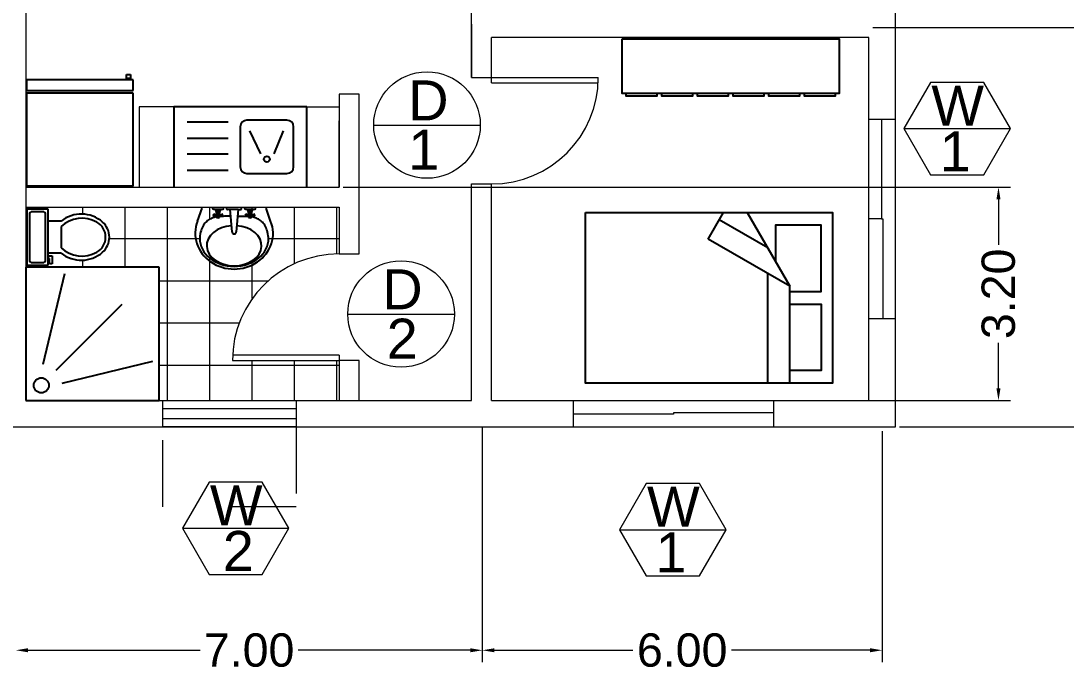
# Model space of a CAD drawing. Header units: millimetres. Extents: x 2391 to 3323, y 1596 to 2537.
# Drawn here: x 2878.24 to 2893.93, y 2466.11 to 2475.82 of the extents above; entities that cross this region are included whole.
import ezdxf

# ---------------------------------------------------------------- set-up
doc = ezdxf.new("R2010")
doc.units = ezdxf.units.MM
doc.linetypes.add('JIS_02_1.0', pattern=[2, 1, -1])
for name, color, linetype in [('BATH', 171, 'Continuous'), ('dimensions', 203, 'Continuous'), ('doors', 31, 'Continuous'), ('doors and windows schedule', 11, 'Continuous'), ('exterior wall', 140, 'Continuous'), ('furnitures', 40, 'Continuous'), ('interior wall', 191, 'Continuous'), ('windows', 241, 'Continuous')]:
    doc.layers.add(name, color=color, linetype=linetype)
doc.styles.get("Standard").update_dxf_attribs({"font": 'arial.ttf'})

msp = doc.modelspace()

# ---------------------------------------------------------------- linework, layer by layer
at = {"color": 0, "linetype": 'ByBlock'}
for p, q in [((2879.827, 2475.014), (2879.887, 2475.014)), ((2879.827, 2474.954), (2879.827, 2475.014)), ((2879.887, 2475.014), (2879.887, 2474.954)), ((2878.327, 2474.934), (2878.327, 2474.774)), ((2879.927, 2474.934), (2878.327, 2474.934)), ((2879.887, 2474.954), (2879.827, 2474.954)), ((2879.927, 2474.774), (2879.927, 2474.934)), ((2878.327, 2474.774), (2879.927, 2474.774)), ((2878.327, 2474.734), (2878.327, 2473.334)), ((2879.927, 2474.734), (2878.327, 2474.734)), ((2879.927, 2473.334), (2879.927, 2474.734)), ((2880.534, 2474.526), (2880.534, 2473.326)), ((2882.534, 2474.526), (2880.534, 2474.526)), ((2882.534, 2473.326), (2882.534, 2474.526)), ((2881.35, 2474.296), (2880.734, 2474.296)), ((2881.534, 2474.226), (2881.534, 2473.626)), ((2882.234, 2474.326), (2881.634, 2474.326)), ((2882.334, 2473.626), (2882.334, 2474.226)), ((2881.843, 2473.823), (2881.675, 2474.168)), ((2882.04, 2473.823), (2882.182, 2474.168)), ((2881.35, 2474.051), (2880.734, 2474.051)), ((2881.35, 2473.815), (2880.734, 2473.815)), ((2881.35, 2473.569), (2880.734, 2473.569)), ((2881.634, 2473.526), (2882.234, 2473.526)), ((2879.927, 2473.334), (2878.327, 2473.334)), ((2878.33, 2472.989), (2878.33, 2472.149)), ((2878.65, 2472.989), (2878.33, 2472.989)), ((2878.65, 2472.149), (2878.65, 2472.989)), ((2880.893, 2472.811), (2880.959, 2473.007)), ((2881.105, 2473.007), (2881.122, 2472.995)), ((2881.122, 2472.995), (2881.138, 2472.989)), ((2881.138, 2472.989), (2881.258, 2472.989)), ((2881.151, 2472.984), (2881.138, 2472.989)), ((2881.162, 2472.975), (2881.151, 2472.984)), ((2881.17, 2472.964), (2881.162, 2472.975)), ((2881.228, 2472.967), (2881.168, 2472.967)), ((2881.175, 2472.951), (2881.17, 2472.964)), ((2881.226, 2472.962), (2881.222, 2472.95)), ((2881.232, 2472.972), (2881.226, 2472.962)), ((2881.242, 2472.981), (2881.232, 2472.972)), ((2881.253, 2472.987), (2881.242, 2472.981)), ((2881.266, 2472.989), (2881.253, 2472.987)), ((2881.258, 2472.989), (2881.27, 2472.99)), ((2881.27, 2472.99), (2881.28, 2472.996)), ((2881.28, 2472.996), (2881.291, 2473.007)), ((2881.321, 2473.007), (2881.321, 2472.999)), ((2881.321, 2472.999), (2881.324, 2472.993)), ((2881.324, 2472.993), (2881.329, 2472.987)), ((2881.329, 2472.987), (2881.336, 2472.985)), ((2881.336, 2472.985), (2881.343, 2472.984)), ((2881.381, 2472.984), (2881.343, 2472.984)), ((2881.501, 2472.984), (2881.381, 2472.984)), ((2881.411, 2472.647), (2881.381, 2472.984)), ((2881.501, 2472.984), (2881.471, 2472.647)), ((2881.501, 2472.984), (2881.531, 2472.984)), ((2881.531, 2472.984), (2881.538, 2472.984)), ((2881.538, 2472.984), (2881.545, 2472.987)), ((2881.545, 2472.987), (2881.551, 2472.992)), ((2881.551, 2472.992), (2881.554, 2472.999)), ((2881.554, 2472.999), (2881.553, 2473.007)), ((2881.585, 2473.007), (2881.603, 2472.995)), ((2881.603, 2472.995), (2881.618, 2472.989)), ((2881.618, 2472.989), (2881.738, 2472.989)), ((2881.631, 2472.984), (2881.618, 2472.989)), ((2881.642, 2472.975), (2881.631, 2472.984)), ((2881.65, 2472.964), (2881.642, 2472.975)), ((2881.708, 2472.967), (2881.648, 2472.967)), ((2881.655, 2472.951), (2881.65, 2472.964)), ((2881.706, 2472.962), (2881.702, 2472.95)), ((2881.713, 2472.972), (2881.706, 2472.962)), ((2881.722, 2472.981), (2881.713, 2472.972)), ((2881.734, 2472.987), (2881.722, 2472.981)), ((2881.746, 2472.989), (2881.734, 2472.987)), ((2881.738, 2472.989), (2881.75, 2472.99)), ((2881.75, 2472.99), (2881.761, 2472.996)), ((2881.761, 2472.996), (2881.771, 2473.007)), ((2881.989, 2472.811), (2881.923, 2473.007)), ((2878.37, 2472.909), (2878.37, 2472.229)), ((2878.57, 2472.949), (2878.41, 2472.949)), ((2878.61, 2472.229), (2878.61, 2472.909)), ((2878.844, 2472.809), (2878.65, 2472.809)), ((2881.029, 2472.807), (2881.016, 2472.795)), ((2881.043, 2472.818), (2881.029, 2472.807)), ((2881.058, 2472.829), (2881.043, 2472.818)), ((2881.073, 2472.838), (2881.058, 2472.829)), ((2881.058, 2472.829), (2881.058, 2472.829)), ((2881.089, 2472.846), (2881.073, 2472.838)), ((2881.106, 2472.853), (2881.089, 2472.846)), ((2881.123, 2472.859), (2881.106, 2472.853)), ((2881.125, 2472.907), (2881.123, 2472.899)), ((2881.123, 2472.899), (2881.125, 2472.892)), ((2881.14, 2472.865), (2881.123, 2472.859)), ((2881.131, 2472.912), (2881.125, 2472.907)), ((2881.125, 2472.892), (2881.131, 2472.886)), ((2881.138, 2472.914), (2881.131, 2472.912)), ((2881.131, 2472.886), (2881.138, 2472.884)), ((2881.146, 2472.912), (2881.138, 2472.914)), ((2881.138, 2472.884), (2881.146, 2472.886)), ((2881.157, 2472.869), (2881.14, 2472.865)), ((2881.151, 2472.907), (2881.146, 2472.912)), ((2881.146, 2472.886), (2881.151, 2472.892)), ((2881.169, 2472.907), (2881.151, 2472.907)), ((2881.153, 2472.899), (2881.151, 2472.907)), ((2881.151, 2472.892), (2881.153, 2472.899)), ((2881.169, 2472.892), (2881.151, 2472.892)), ((2881.175, 2472.873), (2881.157, 2472.869)), ((2881.17, 2472.915), (2881.168, 2472.899)), ((2881.168, 2472.899), (2881.17, 2472.884)), ((2881.176, 2472.929), (2881.17, 2472.915)), ((2881.17, 2472.884), (2881.176, 2472.869)), ((2881.176, 2472.937), (2881.175, 2472.951)), ((2881.221, 2472.937), (2881.176, 2472.937)), ((2881.176, 2472.937), (2881.176, 2472.929)), ((2881.176, 2472.929), (2881.221, 2472.929)), ((2881.176, 2472.869), (2881.186, 2472.864)), ((2881.185, 2472.907), (2881.183, 2472.899)), ((2881.183, 2472.899), (2881.185, 2472.892)), ((2881.191, 2472.912), (2881.185, 2472.907)), ((2881.185, 2472.892), (2881.191, 2472.886)), ((2881.186, 2472.864), (2881.198, 2472.862)), ((2881.198, 2472.914), (2881.191, 2472.912)), ((2881.191, 2472.886), (2881.198, 2472.884)), ((2881.206, 2472.912), (2881.198, 2472.914)), ((2881.198, 2472.884), (2881.206, 2472.886)), ((2881.198, 2472.862), (2881.21, 2472.864)), ((2881.211, 2472.907), (2881.206, 2472.912)), ((2881.206, 2472.886), (2881.211, 2472.892)), ((2881.21, 2472.864), (2881.221, 2472.869)), ((2881.213, 2472.899), (2881.211, 2472.907)), ((2881.211, 2472.892), (2881.213, 2472.899)), ((2881.222, 2472.95), (2881.221, 2472.937)), ((2881.221, 2472.929), (2881.221, 2472.937)), ((2881.226, 2472.915), (2881.221, 2472.929)), ((2881.221, 2472.869), (2881.226, 2472.884)), ((2881.227, 2472.88), (2881.225, 2472.88)), ((2881.228, 2472.899), (2881.226, 2472.915)), ((2881.226, 2472.884), (2881.228, 2472.899)), ((2881.244, 2472.881), (2881.227, 2472.88)), ((2881.228, 2472.907), (2881.245, 2472.907)), ((2881.245, 2472.892), (2881.228, 2472.892)), ((2881.245, 2472.907), (2881.243, 2472.899)), ((2881.243, 2472.899), (2881.245, 2472.892)), ((2881.261, 2472.882), (2881.244, 2472.881)), ((2881.251, 2472.912), (2881.245, 2472.907)), ((2881.245, 2472.892), (2881.251, 2472.886)), ((2881.258, 2472.914), (2881.251, 2472.912)), ((2881.251, 2472.886), (2881.258, 2472.884)), ((2881.266, 2472.912), (2881.258, 2472.914)), ((2881.258, 2472.884), (2881.266, 2472.886)), ((2881.278, 2472.882), (2881.261, 2472.882)), ((2881.271, 2472.907), (2881.266, 2472.912)), ((2881.266, 2472.886), (2881.271, 2472.892)), ((2881.273, 2472.899), (2881.271, 2472.907)), ((2881.271, 2472.892), (2881.273, 2472.899)), ((2881.294, 2472.883), (2881.278, 2472.882)), ((2881.311, 2472.883), (2881.294, 2472.883)), ((2881.326, 2472.883), (2881.311, 2472.883)), ((2881.326, 2472.883), (2881.326, 2472.883)), ((2881.341, 2472.883), (2881.326, 2472.883)), ((2881.356, 2472.883), (2881.341, 2472.883)), ((2881.371, 2472.883), (2881.356, 2472.883)), ((2881.39, 2472.883), (2881.371, 2472.883)), ((2881.509, 2472.882), (2881.492, 2472.882)), ((2881.525, 2472.882), (2881.509, 2472.882)), ((2881.541, 2472.882), (2881.525, 2472.882)), ((2881.557, 2472.882), (2881.541, 2472.882)), ((2881.573, 2472.882), (2881.557, 2472.882)), ((2881.573, 2472.882), (2881.573, 2472.882)), ((2881.588, 2472.882), (2881.573, 2472.882)), ((2881.603, 2472.882), (2881.588, 2472.882)), ((2881.605, 2472.907), (2881.603, 2472.899)), ((2881.603, 2472.899), (2881.605, 2472.892)), ((2881.618, 2472.882), (2881.603, 2472.882)), ((2881.611, 2472.912), (2881.605, 2472.907)), ((2881.605, 2472.892), (2881.611, 2472.886)), ((2881.618, 2472.914), (2881.611, 2472.912)), ((2881.611, 2472.886), (2881.618, 2472.884)), ((2881.626, 2472.912), (2881.618, 2472.914)), ((2881.618, 2472.884), (2881.626, 2472.886)), ((2881.633, 2472.882), (2881.618, 2472.882)), ((2881.631, 2472.907), (2881.626, 2472.912)), ((2881.626, 2472.886), (2881.631, 2472.892)), ((2881.633, 2472.899), (2881.631, 2472.907)), ((2881.649, 2472.907), (2881.631, 2472.907)), ((2881.631, 2472.892), (2881.633, 2472.899)), ((2881.649, 2472.892), (2881.631, 2472.892)), ((2881.652, 2472.881), (2881.633, 2472.882)), ((2881.65, 2472.915), (2881.648, 2472.899)), ((2881.648, 2472.899), (2881.65, 2472.884)), ((2881.656, 2472.929), (2881.65, 2472.915)), ((2881.65, 2472.884), (2881.656, 2472.869)), ((2881.656, 2472.937), (2881.655, 2472.951)), ((2881.701, 2472.937), (2881.656, 2472.937)), ((2881.656, 2472.937), (2881.656, 2472.929)), ((2881.656, 2472.929), (2881.701, 2472.929)), ((2881.656, 2472.869), (2881.667, 2472.864)), ((2881.665, 2472.907), (2881.663, 2472.899)), ((2881.663, 2472.899), (2881.665, 2472.892)), ((2881.671, 2472.912), (2881.665, 2472.907)), ((2881.665, 2472.892), (2881.671, 2472.886)), ((2881.667, 2472.864), (2881.678, 2472.862)), ((2881.678, 2472.914), (2881.671, 2472.912)), ((2881.671, 2472.886), (2881.678, 2472.884)), ((2881.686, 2472.912), (2881.678, 2472.914)), ((2881.678, 2472.884), (2881.686, 2472.886)), ((2881.678, 2472.862), (2881.69, 2472.864)), ((2881.691, 2472.907), (2881.686, 2472.912)), ((2881.686, 2472.886), (2881.691, 2472.892)), ((2881.69, 2472.864), (2881.701, 2472.869)), ((2881.693, 2472.899), (2881.691, 2472.907)), ((2881.691, 2472.892), (2881.693, 2472.899)), ((2881.702, 2472.95), (2881.701, 2472.937)), ((2881.701, 2472.929), (2881.701, 2472.937)), ((2881.707, 2472.915), (2881.701, 2472.929)), ((2881.701, 2472.869), (2881.707, 2472.884)), ((2881.71, 2472.873), (2881.703, 2472.874)), ((2881.708, 2472.899), (2881.707, 2472.915)), ((2881.707, 2472.884), (2881.708, 2472.899)), ((2881.708, 2472.907), (2881.726, 2472.907)), ((2881.726, 2472.892), (2881.708, 2472.892)), ((2881.726, 2472.869), (2881.71, 2472.873)), ((2881.726, 2472.907), (2881.723, 2472.899)), ((2881.723, 2472.899), (2881.726, 2472.892)), ((2881.731, 2472.912), (2881.726, 2472.907)), ((2881.726, 2472.892), (2881.731, 2472.886)), ((2881.743, 2472.865), (2881.726, 2472.869)), ((2881.738, 2472.914), (2881.731, 2472.912)), ((2881.731, 2472.886), (2881.738, 2472.884)), ((2881.746, 2472.912), (2881.738, 2472.914)), ((2881.738, 2472.884), (2881.746, 2472.886)), ((2881.759, 2472.859), (2881.743, 2472.865)), ((2881.751, 2472.907), (2881.746, 2472.912)), ((2881.746, 2472.886), (2881.751, 2472.892)), ((2881.754, 2472.899), (2881.751, 2472.907)), ((2881.751, 2472.892), (2881.754, 2472.899)), ((2881.776, 2472.853), (2881.759, 2472.859)), ((2881.792, 2472.846), (2881.776, 2472.853)), ((2881.808, 2472.838), (2881.792, 2472.846)), ((2881.824, 2472.829), (2881.808, 2472.838)), ((2881.824, 2472.829), (2881.824, 2472.829)), ((2881.839, 2472.818), (2881.824, 2472.829)), ((2881.853, 2472.807), (2881.839, 2472.818)), ((2881.866, 2472.795), (2881.853, 2472.807)), ((2878.844, 2472.729), (2878.844, 2472.409)), ((2880.945, 2472.667), (2880.938, 2472.642)), ((2880.953, 2472.689), (2880.945, 2472.667)), ((2880.961, 2472.711), (2880.953, 2472.689)), ((2880.97, 2472.731), (2880.961, 2472.711)), ((2880.961, 2472.711), (2880.961, 2472.711)), ((2880.981, 2472.749), (2880.97, 2472.731)), ((2880.992, 2472.765), (2880.981, 2472.749)), ((2881.003, 2472.781), (2880.992, 2472.765)), ((2881.016, 2472.795), (2881.003, 2472.781)), ((2881.878, 2472.781), (2881.866, 2472.795)), ((2881.89, 2472.765), (2881.878, 2472.781)), ((2881.901, 2472.749), (2881.89, 2472.765)), ((2881.911, 2472.731), (2881.901, 2472.749)), ((2881.921, 2472.711), (2881.911, 2472.731)), ((2881.921, 2472.711), (2881.921, 2472.711)), ((2881.929, 2472.689), (2881.921, 2472.711)), ((2881.937, 2472.667), (2881.929, 2472.689)), ((2881.943, 2472.642), (2881.937, 2472.667)), ((2880.925, 2472.565), (2880.924, 2472.552)), ((2880.928, 2472.591), (2880.925, 2472.565)), ((2880.933, 2472.617), (2880.928, 2472.591)), ((2880.938, 2472.642), (2880.933, 2472.617)), ((2881.411, 2472.647), (2881.412, 2472.637)), ((2881.412, 2472.637), (2881.417, 2472.629)), ((2881.417, 2472.629), (2881.423, 2472.622)), ((2881.423, 2472.622), (2881.432, 2472.618)), ((2881.432, 2472.618), (2881.441, 2472.617)), ((2881.441, 2472.617), (2881.45, 2472.618)), ((2881.45, 2472.618), (2881.459, 2472.622)), ((2881.459, 2472.622), (2881.465, 2472.629)), ((2881.465, 2472.629), (2881.469, 2472.637)), ((2881.469, 2472.637), (2881.471, 2472.647)), ((2881.949, 2472.617), (2881.943, 2472.642)), ((2881.953, 2472.591), (2881.949, 2472.617)), ((2881.957, 2472.565), (2881.953, 2472.591)), ((2881.958, 2472.552), (2881.957, 2472.565)), ((2878.41, 2472.189), (2878.57, 2472.189)), ((2878.844, 2472.329), (2878.65, 2472.329)), ((2878.65, 2472.289), (2878.71, 2472.289)), ((2878.67, 2472.249), (2878.65, 2472.249)), ((2878.67, 2472.169), (2878.67, 2472.249)), ((2878.71, 2472.289), (2878.71, 2472.169)), ((2880.316, 2472.118), (2878.316, 2472.118)), ((2878.316, 2472.118), (2878.316, 2470.118)), ((2878.33, 2472.149), (2878.65, 2472.149)), ((2878.574, 2470.66), (2878.902, 2472.024)), ((2878.71, 2472.169), (2878.67, 2472.169)), ((2880.316, 2470.118), (2880.316, 2472.118)), ((2879.755, 2471.557), (2878.765, 2470.567)), ((2878.858, 2470.377), (2880.221, 2470.705)), ((2878.316, 2470.118), (2880.316, 2470.118))]:
    msp.add_line(p, q, dxfattribs=at)
at = {"linetype": 'Continuous'}
for p, q in [((2888.557, 2472.54), (2888.788, 2472.94)), ((2889.45, 2472.408), (2888.723, 2472.828)), ((2889.143, 2472.94), (2889.783, 2471.832)), ((2889.783, 2471.832), (2888.557, 2472.54)), ((2889.45, 2470.375), (2889.45, 2472.024)), ((2889.783, 2470.375), (2889.783, 2471.832))]:
    msp.add_line(p, q, dxfattribs=at)
for points in [[(2887.258, 2475.543), (2887.258, 2474.733), (2890.529, 2474.733), (2890.529, 2475.543)], [(2886.716, 2472.94), (2890.421, 2472.94), (2890.421, 2470.375), (2886.716, 2470.375)]]:
    msp.add_lwpolyline(points, close=True, dxfattribs=at)
for points in [[(2887.321, 2474.733), (2887.321, 2474.693), (2887.792, 2474.693), (2887.792, 2474.733)], [(2887.856, 2474.733), (2887.856, 2474.693), (2888.326, 2474.693), (2888.326, 2474.733)], [(2888.391, 2474.733), (2888.391, 2474.693), (2888.861, 2474.693), (2888.861, 2474.733)], [(2888.926, 2474.733), (2888.926, 2474.693), (2889.396, 2474.693), (2889.396, 2474.733)], [(2889.461, 2474.733), (2889.461, 2474.693), (2889.931, 2474.693), (2889.931, 2474.733)], [(2889.996, 2474.733), (2889.996, 2474.693), (2890.466, 2474.693), (2890.466, 2474.733)], [(2889.783, 2471.752), (2890.254, 2471.752), (2890.254, 2472.75), (2889.566, 2472.75), (2889.566, 2472.208)], [(2889.783, 2471.562), (2890.254, 2471.562), (2890.254, 2470.565), (2889.783, 2470.565)]]:
    msp.add_lwpolyline(points, dxfattribs=at)
at = {"color": 0, "linetype": 'ByBlock'}
for centre, radius in [((2881.932, 2473.742), 0.0446), ((2878.547, 2470.343), 0.113)]:
    msp.add_circle(centre, radius, dxfattribs=at)
for centre, radius, start, end in [((2881.634, 2474.226), 0.1, 90, 180), ((2882.234, 2474.226), 0.1, 0, 90), ((2881.634, 2473.626), 0.1, 180, 270), ((2882.234, 2473.626), 0.1, 270, 0), ((2878.405, 2472.914), 0.0354, 81.8699, 188.1301), ((2878.575, 2472.914), 0.0354, 351.8699, 98.1301), ((2879.147, 2472.429), 0.487, 48.9209, 128.5307), ((2879.156, 2472.401), 0.453, 60.4233, 133.6321), ((2879.252, 2472.569), 0.26, 299.5765, 60.4233), ((2879.269, 2472.569), 0.3, 311.0789, 48.9209), ((2879.156, 2472.737), 0.453, 226.3677, 299.5765), ((2879.147, 2472.71), 0.487, 231.4691, 311.0789), ((2878.405, 2472.224), 0.0354, 171.8699, 278.1301), ((2878.575, 2472.224), 0.0354, 261.8699, 8.1301)]:
    msp.add_arc(centre, radius, start, end, dxfattribs=at)
for centre, major_axis, ratio, start_param, end_param in [((2881.441, 2472.625), (0.584, 0), 0.916316, 2.786438, 6.63834), ((2881.441, 2472.441), (0.412, 0), 0.730435, 1.664123, 7.760732), ((2881.441, 2472.552), (0.517, 0), 0.815274, 3.141593, 6.283185)]:
    msp.add_ellipse(centre, major_axis=major_axis, ratio=ratio, start_param=start_param, end_param=end_param, dxfattribs=at)
at = {"layer": 'BATH', "linetype": 'Continuous', "lineweight": 13}
for p, q in [((2878.537, 2472.989), (2878.537, 2473.018)), ((2879.172, 2472.915), (2879.172, 2473.018)), ((2879.807, 2472.118), (2879.807, 2473.018)), ((2880.442, 2470.118), (2880.442, 2473.018)), ((2881.077, 2472.84), (2881.077, 2473.018)), ((2881.712, 2472.989), (2881.712, 2473.018)), ((2881.712, 2472.907), (2881.712, 2472.972)), ((2882.347, 2472.172), (2882.347, 2473.018)), ((2882.982, 2472.318), (2882.982, 2473.018)), ((2881.712, 2472.872), (2881.712, 2472.892)), ((2878.316, 2472.55), (2878.33, 2472.55)), ((2879.569, 2472.55), (2880.924, 2472.55)), ((2881.958, 2472.55), (2883.016, 2472.55)), ((2879.172, 2472.118), (2879.172, 2472.224)), ((2881.077, 2470.118), (2881.077, 2472.252)), ((2881.712, 2471.646), (2881.712, 2472.193)), ((2878.537, 2472.118), (2878.537, 2472.149)), ((2880.316, 2471.915), (2881.954, 2471.915)), ((2880.316, 2471.28), (2881.518, 2471.28)), ((2880.316, 2470.645), (2883.016, 2470.645)), ((2881.712, 2470.118), (2881.712, 2470.718)), ((2882.347, 2470.118), (2882.347, 2470.718)), ((2882.982, 2470.118), (2882.982, 2470.718))]:
    msp.add_line(p, q, dxfattribs=at)
at = {"layer": 'dimensions', "lineweight": 13}
for p, q in [((2891.028, 2475.718), (2894.754, 2475.718)), ((2891.428, 2475.718), (2894.754, 2475.718)), ((2883.078, 2473.318), (2893.093, 2473.318)), ((2892.913, 2473.138), (2892.913, 2472.456)), ((2892.913, 2470.298), (2892.913, 2470.98)), ((2885.368, 2470.118), (2893.093, 2470.118)), ((2885.166, 2469.718), (2885.166, 2468.176)), ((2891.428, 2469.718), (2894.754, 2469.718)), ((2885.166, 2469.656), (2885.166, 2466.184)), ((2885.166, 2469.656), (2885.166, 2466.184)), ((2891.166, 2469.656), (2891.166, 2466.184)), ((2878.346, 2466.364), (2880.929, 2466.364)), ((2884.986, 2466.364), (2882.402, 2466.364)), ((2885.346, 2466.364), (2887.426, 2466.364)), ((2890.986, 2466.364), (2888.905, 2466.364))]:
    msp.add_line(p, q, dxfattribs=at)
at = {"layer": 'dimensions'}
for points in [[(2892.883, 2473.138), (2892.943, 2473.138), (2892.913, 2473.318)], [(2892.883, 2470.298), (2892.943, 2470.298), (2892.913, 2470.118)], [(2878.346, 2466.394), (2878.346, 2466.334), (2878.166, 2466.364)], [(2884.986, 2466.394), (2884.986, 2466.334), (2885.166, 2466.364)], [(2885.346, 2466.394), (2885.346, 2466.334), (2885.166, 2466.364)], [(2890.986, 2466.394), (2890.986, 2466.334), (2891.166, 2466.364)]]:
    msp.add_solid(points, dxfattribs=at)
at = {"layer": 'doors', "lineweight": 13}
for p, q in [((2885.306, 2474.968), (2886.906, 2474.968)), ((2885.306, 2474.888), (2885.306, 2474.968)), ((2885.306, 2474.888), (2886.904, 2474.888)), ((2883.016, 2470.798), (2881.418, 2470.798)), ((2883.016, 2470.798), (2883.016, 2470.718)), ((2881.416, 2470.718), (2883.016, 2470.718))]:
    msp.add_line(p, q, dxfattribs=at)
for centre, start, end in [((2885.306, 2474.968), 270, 0), ((2883.016, 2470.718), 90, 180)]:
    msp.add_arc(centre, 1.6, start, end, dxfattribs=at)
at = {"layer": 'doors and windows schedule', "lineweight": 13}
for p, q in [((2891.892, 2474.893), (2891.492, 2474.201)), ((2892.692, 2474.893), (2891.892, 2474.893)), ((2893.092, 2474.201), (2892.692, 2474.893)), ((2883.536, 2474.253), (2885.136, 2474.253)), ((2891.492, 2474.201), (2893.092, 2474.201)), ((2891.492, 2474.201), (2891.892, 2473.508)), ((2892.692, 2473.508), (2893.092, 2474.201)), ((2891.892, 2473.508), (2892.692, 2473.508)), ((2883.147, 2471.415), (2884.747, 2471.415)), ((2881.064, 2468.889), (2880.664, 2468.197)), ((2881.864, 2468.889), (2881.064, 2468.889)), ((2882.264, 2468.197), (2881.864, 2468.889)), ((2887.625, 2468.868), (2887.225, 2468.175)), ((2888.425, 2468.868), (2887.625, 2468.868)), ((2888.825, 2468.175), (2888.425, 2468.868)), ((2880.664, 2468.197), (2882.264, 2468.197)), ((2880.664, 2468.197), (2881.064, 2467.504)), ((2881.864, 2467.504), (2882.264, 2468.197)), ((2887.225, 2468.175), (2888.825, 2468.175)), ((2887.225, 2468.175), (2887.625, 2467.482)), ((2888.425, 2467.482), (2888.825, 2468.175)), ((2881.064, 2467.504), (2881.864, 2467.504)), ((2887.625, 2467.482), (2888.425, 2467.482))]:
    msp.add_line(p, q, dxfattribs=at)
for centre in [(2884.336, 2474.253), (2883.947, 2471.415)]:
    msp.add_circle(centre, 0.8, dxfattribs=at)
at = {"layer": 'exterior wall', "lineweight": 13}
for p, q in [((2891.366, 2469.718), (2891.366, 2499.718)), ((2890.966, 2470.118), (2890.966, 2475.568)), ((2878.316, 2470.118), (2885.006, 2470.118)), ((2885.306, 2470.118), (2890.966, 2470.118)), ((2850.966, 2469.718), (2891.366, 2469.718))]:
    msp.add_line(p, q, dxfattribs=at)
at = {"layer": 'furnitures', "lineweight": 13}
for p, q in [((2880.534, 2474.526), (2880.016, 2474.526)), ((2880.016, 2474.526), (2880.016, 2473.318)), ((2882.534, 2474.526), (2883.016, 2474.526))]:
    msp.add_line(p, q, dxfattribs=at)
at = {"layer": 'interior wall', "lineweight": 13}
for p, q in [((2878.316, 2481.418), (2878.316, 2470.118)), ((2885.006, 2474.968), (2885.006, 2476.568)), ((2885.006, 2475.768), (2885.006, 2476.568)), ((2885.006, 2475.768), (2885.006, 2474.968)), ((2890.966, 2475.568), (2885.306, 2475.568)), ((2885.306, 2474.968), (2885.306, 2475.568)), ((2885.006, 2474.968), (2885.306, 2474.968)), ((2883.316, 2474.718), (2883.016, 2474.718)), ((2883.016, 2474.718), (2883.016, 2473.318)), ((2883.316, 2472.318), (2883.316, 2474.718)), ((2883.016, 2473.318), (2883.016, 2474.318)), ((2878.316, 2473.318), (2883.016, 2473.318)), ((2885.006, 2470.118), (2885.006, 2473.368)), ((2885.006, 2473.368), (2885.306, 2473.368)), ((2885.306, 2470.118), (2885.306, 2473.368)), ((2878.316, 2473.018), (2883.016, 2473.018)), ((2883.016, 2473.018), (2883.016, 2472.318)), ((2883.016, 2472.318), (2883.316, 2472.318)), ((2883.316, 2470.718), (2883.016, 2470.718)), ((2883.016, 2470.718), (2883.016, 2470.118)), ((2883.316, 2470.118), (2883.316, 2470.718))]:
    msp.add_line(p, q, dxfattribs=at)
at = {"layer": 'windows', "lineweight": 13}
for p, q in [((2890.966, 2471.343), (2890.966, 2474.343)), ((2890.966, 2474.343), (2891.366, 2474.343)), ((2891.156, 2474.343), (2891.156, 2472.843)), ((2891.366, 2471.343), (2891.366, 2474.343)), ((2891.156, 2472.843), (2890.966, 2472.843)), ((2891.156, 2472.843), (2891.176, 2472.843)), ((2891.176, 2472.843), (2891.176, 2471.343)), ((2891.366, 2471.343), (2890.966, 2471.343)), ((2880.37, 2469.718), (2880.37, 2470.118)), ((2880.37, 2470.118), (2882.37, 2470.118)), ((2880.37, 2469.998), (2882.37, 2469.998)), ((2882.37, 2470.118), (2882.37, 2469.718)), ((2886.536, 2469.718), (2886.536, 2470.118)), ((2886.536, 2470.118), (2889.536, 2470.118)), ((2889.536, 2470.118), (2889.536, 2469.718)), ((2882.37, 2469.838), (2880.37, 2469.838)), ((2888.036, 2469.908), (2886.536, 2469.908)), ((2889.536, 2469.928), (2888.036, 2469.928)), ((2888.036, 2469.928), (2888.036, 2469.908)), ((2882.37, 2469.718), (2880.37, 2469.718)), ((2886.536, 2469.718), (2889.536, 2469.718))]:
    msp.add_line(p, q, dxfattribs=at)
at = {"layer": 'windows', "linetype": 'JIS_02_1.0', "lineweight": 13}
for p, q in [((2880.37, 2468.518), (2880.37, 2469.718)), ((2882.37, 2469.718), (2882.37, 2468.518)), ((2882.37, 2468.518), (2880.37, 2468.518))]:
    msp.add_line(p, q, dxfattribs=at)

# ---------------------------------------------------------------- texts
at = {"layer": 'dimensions', "lineweight": 13, "insert": (2892.913, 2471.718), "char_height": 0.5, "attachment_point": 5, "rotation": 90}
msp.add_mtext('\\A1;3.20', dxfattribs=at)
at = {"layer": 'dimensions', "lineweight": 13, "char_height": 0.5, "attachment_point": 5}
for s, insert in [('\\A1;7.00', (2881.666, 2466.364)), ('\\A1;6.00', (2888.166, 2466.364))]:
    msp.add_mtext(s, dxfattribs=dict(at, insert=insert))
at = {"layer": 'doors and windows schedule'}
for s, p in [('D', (2884.054, 2474.324)), ('W', (2891.905, 2474.245)), ('1', (2884.054, 2473.583)), ('1', (2892.032, 2473.56)), ('D', (2883.665, 2471.486)), ('2', (2883.731, 2470.745)), ('W', (2881.077, 2468.241)), ('W', (2887.638, 2468.219)), ('2', (2881.271, 2467.556)), ('1', (2887.765, 2467.534))]:
    msp.add_text(s, height=0.6, dxfattribs=at).set_placement(p)

doc.saveas('drawing.dxf')
